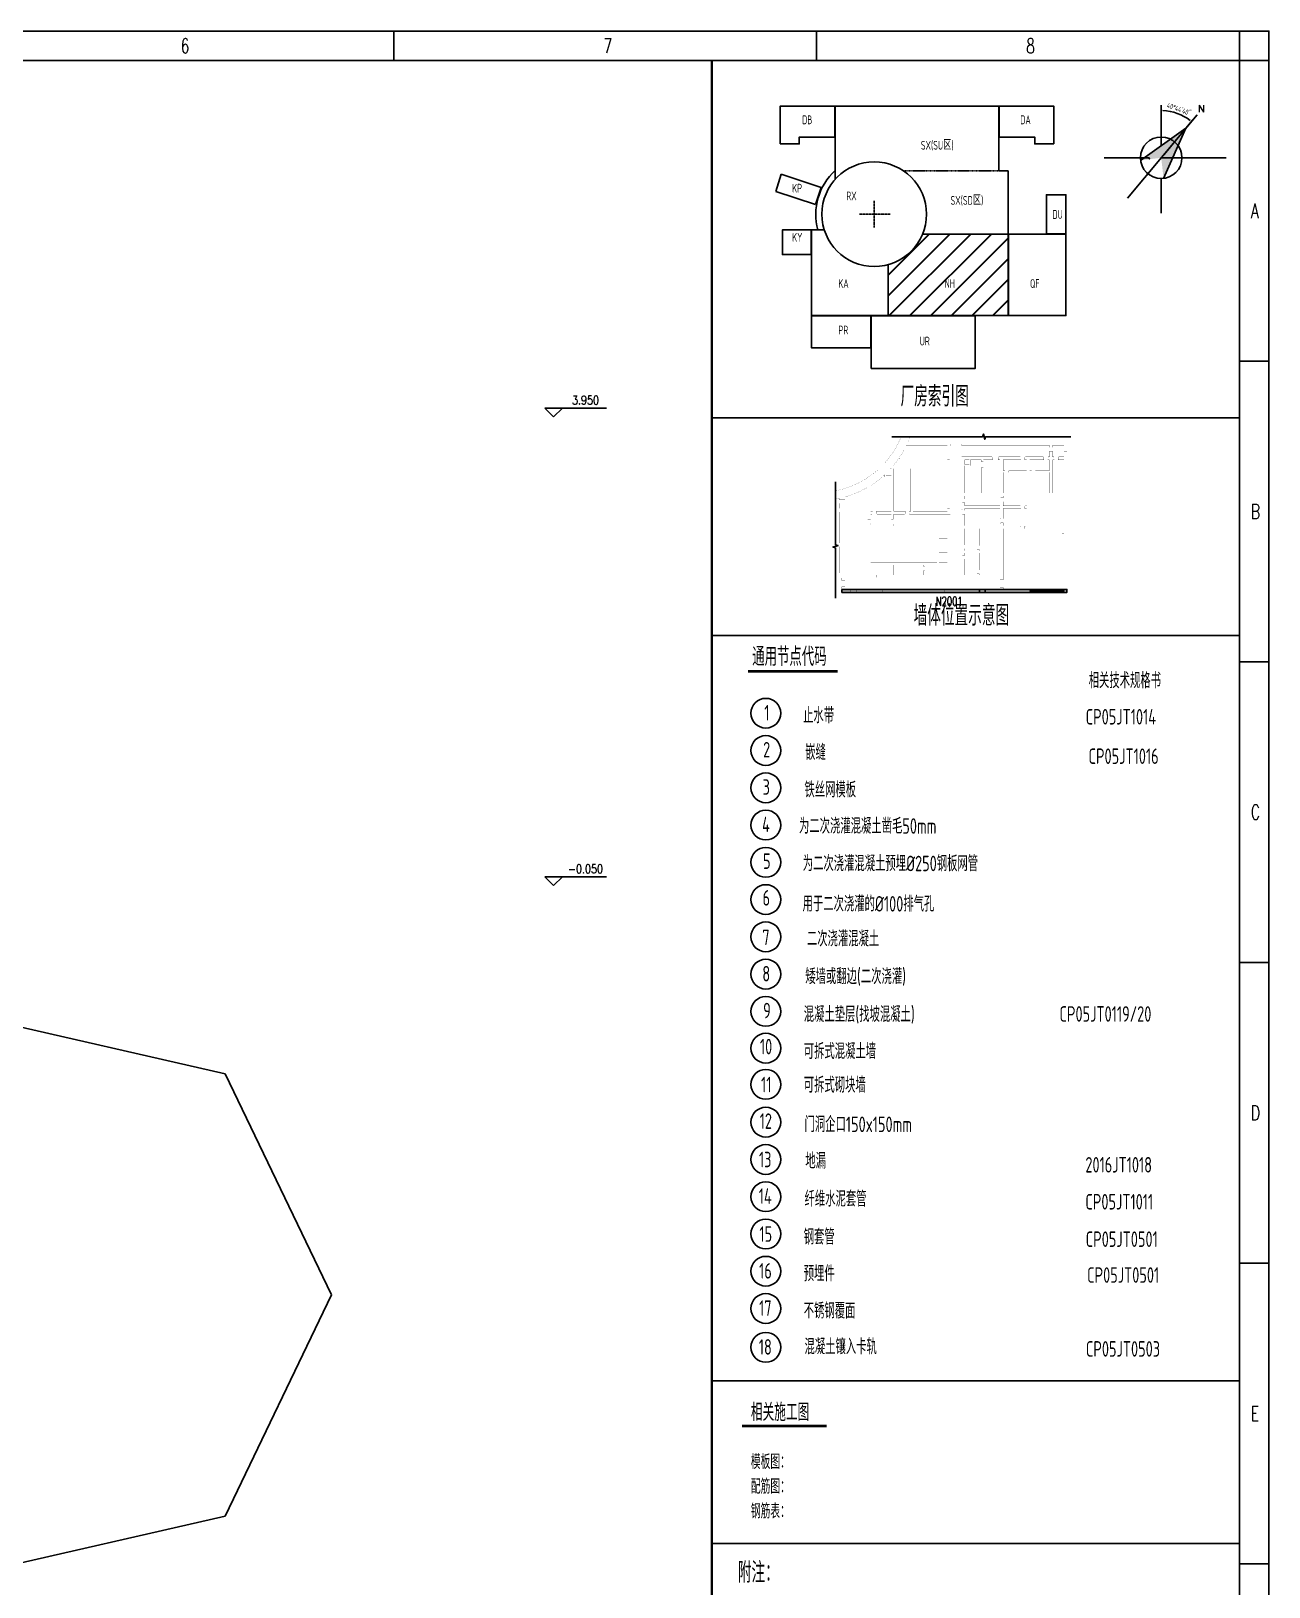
# Model space of a CAD drawing. Extents: x -383207 to 558143, y -95136 to 11777.
# Drawn here: x 316166 to 326723, y -86223 to -72949 of the extents above; entities that cross this region are included whole.
import ezdxf
from ezdxf.enums import TextEntityAlignment as Align

# ---------------------------------------------------------------- set-up
doc = ezdxf.new("R2010")
doc.units = 0
doc.linetypes.add('CENTER', pattern=[50.8, 31.75, -6.35, 6.35, -6.35])
doc.layers.get('0').update_dxf_attribs({"linetype": 'CONTINUOUS'})
for name, color, linetype in [('B版云线202106', 2, 'CONTINUOUS'), ('C77(文本)', 7, 'CONTINUOUS'), ('DIM', 3, 'CONTINUOUS'), ('NHFVVP_CenterLine', 4, 'CONTINUOUS'), ('NHJVVK_OpenLine', 7, 'CONTINUOUS'), ('TEXT', 4, 'CONTINUOUS'), ('THIN', 3, 'CONTINUOUS'), ('wall', 7, 'CONTINUOUS'), ('中心线', 2, 'CENTER'), ('缩略图', 4, 'CONTINUOUS')]:
    doc.layers.add(name, color=color, linetype=linetype)
doc.styles.add('DIM_FONT', font='SIMPLEX', dxfattribs={"width": 0.7, "bigfont": 'GBCBIG'})
doc.styles.add('HZ', font='TXT.shx', dxfattribs={"width": 0.7, "bigfont": 'hz.shx'})
doc.styles.add('RH', font='romans.shx', dxfattribs={"width": 0.7, "bigfont": 'hz.shx'})
doc.styles.add('ROMANT', font='ROMANT.shx', dxfattribs={"width": 0.618, "height": 450, "bigfont": 'ochinese.shx'})
doc.styles.add('S1', font='tssdeng.shx', dxfattribs={"width": 0.7, "bigfont": 'tssdchn.shx'})
doc.styles.add('TSSD_Dimension', font='Tssdeng.shx', dxfattribs={"width": 0.7, "bigfont": 'tssdchn.shx'})
doc.styles.add('TSSD_Label', font='tssdeng.shx', dxfattribs={"width": 0.7, "bigfont": 'hztxt.shx'})

# ---------------------------------------------------------------- blocks, each defined once
blk = doc.blocks.new('tk2')
at = {"color": 4, "flags": 128}
for points in [[(89525, -525783), (119250, -525783)], [(111786, -525783), (111786, -526033)], [(115392, -525783), (115392, -526033)], [(119000, -525783), (119000, -526033)], [(119250, -525783), (119250, -546808)]]:
    blk.add_lwpolyline(points, dxfattribs=at)
blk.add_lwpolyline([(90150, -526033), (118998, -526033), (118998, -546558), (90150, -546558)], close=True)
at = {"flags": 128}
for points in [[(119000, -526033), (119250, -526033)], [(119000, -528599), (119250, -528599)], [(119000, -531165), (119250, -531165)], [(119000, -533730), (119250, -533730)], [(119000, -536296), (119250, -536296)], [(119000, -538862), (119250, -538862)]]:
    blk.add_lwpolyline(points, dxfattribs=at)
at = {"layer": 'C77(文本)', "color": 4}
for p in [(114498, -526033), (118998, -538353)]:
    blk.add_line(p, (118998, -526033), dxfattribs=at)
at = {"color": 0, "style": 'HZ', "width": 0.7}
for s, p in [('6', (109968, -525971)), ('7', (113574, -525971)), ('8', (117180, -525971)), ('A', (119096, -527379)), ('B', (119096, -529945)), ('C', (119096, -532510)), ('D', (119096, -535076)), ('E', (119096, -537641))]:
    blk.add_text(s, height=125, dxfattribs=at).set_placement(p)
blk = doc.blocks.new('_ClosedBlank')
at = {"color": 0}
blk.add_lwpolyline([(0, 0, 0, 0.658, 0), (-2.5, 0, 0.658, 0.658, 0)], format="xyseb", dxfattribs=at)
blk = doc.blocks.new('A$C5E8E3E41')
at = {"layer": 'DIM'}
blk.add_line((160, -2794), (1787, -851), dxfattribs=at)
blk.add_arc((0, -2986), 2685, 52.20852, 87.86565, dxfattribs=at)
at = {"layer": '缩略图'}
for p, q in [((0, 0), (0, -2316)), ((-1925, -5287), (2050, -536)), ((-3235, -2986), (-671, -2986)), ((3695, -2985), (0, -2986)), ((0, -4168), (0, -6137))]:
    blk.add_line(p, q, dxfattribs=at)
blk.add_lwpolyline([(-1172, -3135), (1408, -1304), (135, -4160)], dxfattribs=at)
blk.add_circle((0, -2986), 1181, dxfattribs=at)
blk.add_point((-669, -3033), dxfattribs=at)
blk.add_point((-669, -3033), dxfattribs=at)
for points in [[(0, -2986), (-1172, -3135), (1408, -1304)], [(135, -4160), (1408, -1304), (0, -2986)]]:
    blk.add_solid(points, dxfattribs=at)
at = {"layer": 'DIM', "xscale": 100, "yscale": 100, "zscale": 100}
for p, rotation in [((0, -301), 178.9328260940947), ((1723, -927), 321.1413489768363)]:
    blk.add_blockref('_ClosedBlank', p, dxfattribs=dict(at, rotation=rotation))
at = {"layer": 'DIM', "color": 7, "insert": (1004, -222), "char_height": 300, "attachment_point": 5, "rotation": 340.03709, "style": 'TSSD_Dimension'}
blk.add_mtext('\\A1;40°44\'40"', dxfattribs=at)
at = {"layer": '缩略图', "style": 'ROMANT'}
blk.add_text('N', height=400, dxfattribs=at).set_placement((2099, -395))
blk = doc.blocks.new('A$C3CC76250')
at = {"layer": 'TEXT', "lineweight": 30}
h = blk.add_hatch(dxfattribs=at)
h.set_pattern_fill('ANSI31', color=256, scale=3000, style=0)
h.set_pattern_definition([(45, (-770190, -402651), (-6735.19, 6735.19), [])])
h.paths.add_polyline_path([(1880, 0), (1880, -2491, -0.375525), (4213, -2205), (7459, -2205), (7459, 0)])
h.paths.add_polyline_path([(4726, -1554), (6007, -1554), (6007, -1104), (4726, -1104)], flags=24)
h = blk.add_hatch(dxfattribs=at)
h.set_pattern_fill('ANSI31', color=5, scale=4000, style=0)
h.set_pattern_definition([(45, (-510316.34, 2095162.27), (-353.55339, 353.55339), [])])
h.paths.add_polyline_path([(7781, -4361), (4861, -4361, -0.231141), (3690, -5401), (3690, -7140), (7781, -7140)])
h.paths.add_polyline_path([(5553, -6236), (5965, -6236), (5965, -5872), (5553, -5872)], flags=24)
at = {"linetype": 'CENTER', "ltscale": 0.3}
blk.add_line((7459, -2205), (4213, -2205), dxfattribs=at)
at = {"layer": '中心线'}
for p, q in [((2709, -3682), (3757, -3682)), ((3210, -3227), (3210, -4134))]:
    blk.add_line(p, q, dxfattribs=at)
at = {"layer": '缩略图'}
for p, q in [((7459, 0), (1880, 0)), ((1880, -2491), (1880, 0)), ((7459, -2205), (7459, 0)), ((-152, -2905), (39, -2319)), ((1397, -2765), (39, -2319)), ((7459, -2205), (7781, -2205)), ((7781, -7140), (7781, -2205)), ((1202, -3349), (-152, -2905)), ((1202, -3349), (1397, -2765)), ((1068, -4221), (1068, -7140)), ((1068, -4221), (1509, -4221)), ((7781, -4361), (4861, -4361)), ((3690, -7140), (3690, -5401)), ((3690, -7140), (1068, -7140)), ((7781, -7140), (3690, -7140))]:
    blk.add_line(p, q, dxfattribs=at)
for points in [[(0, -1281), (651, -1281), (651, -1050), (1862, -1050), (1862, 0), (0, 0), (0, -1281)], [(9339, -1281), (8688, -1281), (8688, -1050), (7477, -1050), (7477, 0), (9339, 0), (9339, -1281)], [(1068, -7147), (1068, -8239), (3097, -8239), (3097, -7147), (1068, -7147)]]:
    blk.add_lwpolyline(points, dxfattribs=at)
for points in [[(9083, -4354), (9083, -3017), (9748, -3017), (9748, -4354)], [(1057, -4221), (77, -4221), (77, -5061), (1057, -5061)], [(7788, -4361), (9748, -4361), (9748, -7140), (7788, -7140)], [(3105, -8953), (6654, -8953), (6654, -7147), (3105, -7147)]]:
    blk.add_lwpolyline(points, close=True, dxfattribs=at)
blk.add_circle((3210, -3682), 1785, dxfattribs=at)
blk.add_arc((3210, -3682), 1995, 131.8145, 195.6747, dxfattribs=at)
at = {"layer": 'TEXT', "color": 7, "lineweight": 30, "xscale": 0.6000000000000001, "yscale": 0.6000000000000001, "zscale": 0.6000000000000001}
blk.add_blockref('A$C5E8E3E41', (13001, 36), dxfattribs=at)
at = {"color": 0, "linetype": 'ByBlock', "style": 'TSSD_Label', "width": 0.7}
for s, p in [('DB', (748, -610)), ('DA', (8191, -610)), ('KP', (411, -2945)), ('RX', (2258, -3207)), ('DU', (9291, -3840)), ('KY', (411, -4620)), ('KA', (1987, -6198)), ('NH', (5613, -6198)), ('QF', (8525, -6198)), ('PR', (1987, -7785)), ('UR', (4761, -8162))]:
    blk.add_text(s, height=300, dxfattribs=at).set_placement(p)
at = {"linetype": 'ByBlock', "style": 'TSSD_Label', "width": 0.7}
for s, p in [('SX(SU区)', (4801, -1479)), ('SX(SD区)', (5813, -3361))]:
    blk.add_text(s, height=300, dxfattribs=at).set_placement(p)
blk = doc.blocks.new('A$C4f303797')
at = {"layer": 'TEXT', "color": 7, "lineweight": 30, "xscale": 0.5, "yscale": 0.5, "zscale": 0.5}
blk.add_blockref('A$C3CC76250', (76, 4477), dxfattribs=at)
at = {"layer": 'C77(文本)', "color": 0, "style": 'S1', "width": 0.7}
blk.add_text('厂房索引图', height=350, dxfattribs=at).set_placement((2130, -751), align=Align.BOTTOM_LEFT)
blk = doc.blocks.new('A$Cc6a5050b')
at = {"layer": 'NHFVVP_CenterLine', "ltscale": 10}
blk.add_blockref('A$C4f303797', (-7851, -5335), dxfattribs=at)

msp = doc.modelspace()

# ---------------------------------------------------------------- hatches: boundary and pattern name
at = {"layer": 'B版云线202106'}
h = msp.add_hatch(color=256, dxfattribs=at)
h.dxf.hatch_style = 1
h.paths.add_polyline_path([(323081.6, -77711.9), (323081.6, -77737.9), (325001.3, -77737.9), (325001.3, -77711.9)])
at = {"layer": 'wall'}
h = msp.add_hatch(dxfattribs=at)
h.set_pattern_fill('JIS_STN_1E', color=6, scale=6.48, style=0)
h.set_pattern_definition([(45, (347176.181, -85090.789), (-4.582052, 4.582052), []), (45, (347180.7496, -85090.789), (-4.582052, 4.582052), [6.48, -3.24])])
h.paths.add_polyline_path([(324975.4, -77711.9), (324683.8, -77711.9), (324683.8, -77737.9), (324975.4, -77737.9)])

# ---------------------------------------------------------------- linework, layer by layer
for points in [[(296998.5, -72948.5), (326723.5, -72948.5), (326723.5, -93973.5), (296998.5, -93973.5)], [(318729.8, -83732.6), (317821.1, -81845.5), (315779.1, -81379.4), (314141.5, -82685.3), (314141.5, -84779.8), (315779.1, -86085.7), (317821.1, -85619.7)]]:
    msp.add_lwpolyline(points, close=True)
at = {"layer": 'C77(文本)', "color": 4}
for p, q in [((326477.5, -84463.9), (321973.5, -84463.9)), ((326477.5, -85853.6), (321973.5, -85853.6))]:
    msp.add_line(p, q, dxfattribs=at)
at = {"layer": 'C77(文本)'}
for points, const_width in [([(322280.5, -78411.3), (323046.8, -78411.3)], 23.9), ([(322230.1, -84851.5), (322953, -84851.5)], 22.5)]:
    msp.add_lwpolyline(points, dxfattribs=dict(at, const_width=const_width))
at = {"layer": 'C77(文本)', "color": 4}
for centre in [(322432.9, -78768.9), (322432.9, -79086.9), (322432.9, -79404.9), (322432.9, -79722.9), (322432.9, -80040.9), (322432.9, -80358.9), (322432.9, -80676.9), (322432.9, -80994.9), (322432.9, -81312.9), (322432.9, -81627.3), (322432.9, -81935.5), (322432.9, -82258.3), (322432.9, -82576.3), (322432.9, -82894.3), (322432.9, -83212.3), (322432.9, -83530.3), (322432.9, -83848.1), (322432.9, -84179.2)]:
    msp.add_circle(centre, 127.2, dxfattribs=at)
at = {"layer": 'NHJVVK_OpenLine', "ltscale": 0.01}
msp.add_lwpolyline([(323081.6, -77711.9), (323081.6, -77737.9), (325001.3, -77737.9), (325001.3, -77711.9), (323081.6, -77711.9)], dxfattribs=at)
at = {"layer": 'TEXT'}
for p, q in [((320622.9, -76239.4), (320547.9, -76164.4)), ((320547.9, -76164.4), (321074.2, -76164.4)), ((320697.9, -76164.4), (320622.9, -76239.4)), ((320622.9, -80239.4), (320547.9, -80164.4)), ((320547.9, -80164.4), (321074.2, -80164.4)), ((320697.9, -80164.4), (320622.9, -80239.4))]:
    msp.add_line(p, q, dxfattribs=at)
at = {"layer": 'THIN', "ltscale": 0.01}
for points in [[(323506.7, -76409.2), (324281.6, -76409.2), (324288.6, -76387.2), (324300.6, -76431.2), (324307.6, -76409.2), (325034.4, -76409.2)], [(323026.5, -77786.7), (323026.5, -77357.6), (323004.5, -77350.6), (323048.5, -77338.6), (323026.5, -77331.6), (323026.5, -76795.3)]]:
    msp.add_lwpolyline(points, dxfattribs=at)
at = {"layer": 'wall'}
for p, q in [((324256.1, -77711.9), (324256.1, -77737.9)), ((324304.7, -77711.9), (324304.7, -77737.9))]:
    msp.add_line(p, q, dxfattribs=at)
at = {"layer": 'wall', "const_width": 0.972}
for points in [[(323026.5, -76870.9, 0.2558898), (323587.8, -76409.2)], [(323645.6, -76451.6, 0.0138044), (323662.3, -76409.2)], [(323571.8, -76587.7, 0.0361633), (323631, -76484)], [(323457.5, -76723.9, 0.0197909), (323502.8, -76676.8)], [(323521, -76655.7, 0.022164), (323565.2, -76597.4, 0.022164)], [(323107.5, -76923.4, 0.064129), (323301.9, -76841.2)], [(323327.9, -76825.4, 0.0458926), (323447.7, -76733.1)], [(323026.5, -76941.7, 0.0099873), (323058.9, -76935.4)]]:
    msp.add_lwpolyline(points, format="xyb", dxfattribs=at)
for points in [[(323987.2, -76451.6), (323645.6, -76451.6)], [(323987.2, -76451.6), (323987.2, -76409.2)], [(324006.6, -76451.6), (324006.6, -76409.2)], [(324013.1, -76451.6), (324006.6, -76451.6)], [(324013.1, -76479.1), (324013.1, -76451.6)], [(324103.8, -76451.6), (324097.4, -76451.6)], [(324097.4, -76479.1), (324097.4, -76451.6)], [(324103.8, -76451.6), (324103.8, -76409.2)], [(324123.3, -76451.6), (324123.3, -76409.2)], [(324745.4, -76451.6), (324123.3, -76451.6)], [(324745.4, -76451.6), (324745.4, -76409.2)], [(324771.3, -76451.6), (324771.3, -76409.2)], [(324975.4, -76451.6), (324771.3, -76451.6)], [(324975.4, -76451.6), (324975.4, -76409.2)], [(325001.3, -76451.6), (325001.3, -76409.2)], [(325001.3, -76500.2), (325001.3, -76451.6)], [(323580.6, -76587.7), (323571.8, -76587.7)], [(323580.6, -76655.7), (323580.6, -76587.7)], [(323980.7, -76484), (323631, -76484)], [(323980.7, -76607.1), (323980.7, -76484)], [(324008.3, -76484), (324006.6, -76484)], [(324006.6, -76602.2), (324006.6, -76484)], [(324852.3, -76484), (324102.2, -76484)], [(324361.4, -76581.2), (324103.8, -76581.2)], [(324103.8, -76581.2), (324103.8, -76936)], [(324366.3, -76607.1), (324366.3, -76586)], [(324414.9, -76607.1), (324414.9, -76586)], [(324604.4, -76581.2), (324419.7, -76581.2)], [(324609.3, -76607.1), (324609.3, -76586)], [(324641.7, -76607.1), (324641.7, -76586)], [(324798.8, -76581.2), (324646.5, -76581.2)], [(324803.7, -76607.1), (324803.7, -76586)], [(324836.1, -76607.1), (324836.1, -76586)], [(324852.3, -76581.2), (324840.9, -76581.2)], [(324852.3, -76500.2), (324852.3, -76484)], [(324852.3, -76500.2), (324878.2, -76500.2)], [(324852.3, -76581.2), (324852.3, -76532.6)], [(324852.3, -76532.6), (324878.2, -76532.6)], [(324975.4, -76484), (324878.2, -76484)], [(324878.2, -76500.2), (324878.2, -76484)], [(324878.2, -76581.2), (324878.2, -76532.6)], [(324889.5, -76581.2), (324878.2, -76581.2)], [(324894.4, -76607.1), (324894.4, -76586)], [(324894.4, -76607.1), (324894.4, -76586)], [(324926.8, -76607.1), (324926.8, -76586)], [(324926.8, -76607.1), (324926.8, -76586)], [(324975.4, -76581.2), (324931.7, -76581.2)], [(324975.4, -76500.6), (324975.4, -76484)], [(324975.4, -76500.2), (325001.3, -76500.2)], [(324975.4, -76581.2), (324975.4, -76532.6)], [(324975.4, -76532.6), (325001.3, -76532.6)], [(325001.3, -77737.9), (325001.3, -76532.6)], [(323457.5, -76743.2), (323457.5, -76723.9)], [(323502.8, -76743.2), (323502.8, -76676.8)], [(323521, -76655.7), (323570.9, -76655.7)], [(323522.3, -76681.6), (323669.7, -76681.6)], [(323522.3, -76681.6), (323522.3, -77044.5)], [(323570.8, -76597.4), (323565.2, -76597.4)], [(323570.9, -76655.7), (323570.9, -76597.4)], [(323580.6, -76655.7), (323980.7, -76655.7)], [(323669.7, -77044.5), (323669.7, -76681.6)], [(323689.1, -76681.6), (323980.7, -76681.6)], [(323689.1, -76681.6), (323689.1, -76853.3)], [(323980.7, -76607.1), (324001.8, -76607.1)], [(323980.7, -76655.7), (323980.7, -76639.5)], [(323980.7, -76639.5), (324001.8, -76639.5)], [(323980.7, -76795), (323980.7, -76681.6)], [(324006.6, -76790.2), (324006.6, -76644.4)], [(324168.6, -76607.1), (324129.8, -76607.1)], [(324129.8, -76607.1), (324129.8, -76646)], [(324168.6, -76607.1), (324168.6, -76646), (324129.8, -76646)], [(324178.4, -76607.1), (324178.4, -76655.7), (324129.8, -76655.7)], [(324129.8, -76655.7), (324129.8, -76889)], [(324272.3, -76607.1), (324178.4, -76607.1)], [(324272.3, -76607.1), (324272.3, -76623.3)], [(324272.3, -76623.3), (324288.5, -76623.3)], [(324272.3, -76671.9), (324288.5, -76671.9)], [(324272.3, -76671.9), (324272.3, -76889)], [(324366.3, -76607.1), (324288.5, -76607.1)], [(324288.5, -76607.1), (324288.5, -76623.3)], [(324288.5, -76671.9), (324288.5, -76889)], [(324431.1, -76607.1), (324414.9, -76607.1)], [(324431.1, -76607.1), (324431.1, -76889)], [(324457, -76697.8), (324457, -76607.1)], [(324609.3, -76607.1), (324457, -76607.1)], [(324457, -76697.8), (324473.2, -76697.8)], [(324457, -76889), (324457, -76714)], [(324457, -76714), (324473.2, -76714)], [(324473.2, -76714), (324473.2, -76697.8)], [(324505.6, -76697.8), (324657.9, -76697.8)], [(324505.6, -76714), (324505.6, -76697.8)], [(324505.6, -76714), (324657.9, -76714)], [(324657.9, -76607.1), (324641.7, -76607.1)], [(324657.9, -76697.8), (324657.9, -76607.1)], [(324657.9, -76889), (324657.9, -76714)], [(324683.8, -76697.8), (324683.8, -76607.1)], [(324803.7, -76607.1), (324683.8, -76607.1)], [(324683.8, -76697.8), (324700, -76697.8)], [(324683.8, -76889), (324683.8, -76714)], [(324683.8, -76714), (324700, -76714)], [(324700, -76714), (324700, -76697.8)], [(324732.4, -76697.8), (324852.3, -76697.8)], [(324732.4, -76714), (324732.4, -76697.8)], [(324732.4, -76714), (324852.3, -76714)], [(324852.3, -76607.1), (324836.1, -76607.1)], [(324852.3, -76697.8), (324852.3, -76607.1)], [(324852.3, -76889), (324852.3, -76714)], [(324894.4, -76607.1), (324878.2, -76607.1)], [(324878.2, -76889), (324878.2, -76607.1)], [(324975.4, -76607.1), (324926.8, -76607.1)], [(324975.4, -76889), (324975.4, -76607.1)], [(323301.9, -77119), (323301.9, -76841.2)], [(323327.9, -76825.4), (323327.9, -77044.5)], [(323447.7, -76752.9), (323447.7, -76733.1)], [(323502.8, -76752.9), (323447.7, -76752.9)], [(323502.8, -76743.2), (323457.5, -76743.2)], [(323502.8, -77044.5), (323502.8, -76752.9)], [(323689.1, -76853.3), (323980.7, -76853.3)], [(323980.7, -76795), (324001.8, -76795)], [(323980.7, -76853.3), (323980.7, -76827.4)], [(323980.7, -76827.4), (324001.8, -76827.4)], [(324006.6, -76981.3), (324006.6, -76832.3)], [(323058.9, -76945.4), (323058.9, -76935.4)], [(323058.9, -76945.4), (323107.5, -76945.4)], [(323058.9, -77019.9), (323058.9, -76977.8)], [(323058.9, -76977.8), (323107.5, -76977.8)], [(323107.5, -76945.4), (323107.5, -76923.4)], [(323107.5, -77167.6), (323107.5, -76977.8)], [(323689.1, -76872.8), (323689.1, -77044.5)], [(323689.1, -76872.8), (323980.7, -76872.8)], [(323980.7, -76986.2), (323980.7, -76872.8)], [(323980.7, -76986.2), (324001.8, -76986.2)], [(324103.8, -76978.1), (324103.8, -77033.2)], [(324129.8, -76940.8), (324108.7, -76940.8)], [(324129.8, -76973.2), (324108.7, -76973.2)], [(324272.3, -76889), (324129.8, -76889)], [(324431.1, -76914.9), (324129.8, -76914.9)], [(324129.8, -76914.9), (324129.8, -76940.8)], [(324129.8, -76973.2), (324129.8, -76999.1)], [(324431.1, -76889), (324288.5, -76889)], [(324431.1, -76914.9), (324431.1, -76926.2)], [(324431.1, -76968.4), (324431.1, -76999.1)], [(324457, -76931.1), (324435.9, -76931.1)], [(324457, -76963.5), (324435.9, -76963.5)], [(324657.9, -76889), (324457, -76889)], [(324457, -76931.1), (324457, -76914.9)], [(324657.9, -76914.9), (324457, -76914.9)], [(324457, -76999.1), (324457, -76963.5)], [(324657.9, -76999.1), (324657.9, -76914.9)], [(324852.3, -76889), (324683.8, -76889)], [(324683.8, -77711.9), (324683.8, -76914.9)], [(324975.4, -76914.9), (324683.8, -76914.9)], [(324975.4, -76889), (324878.2, -76889)], [(324975.4, -77167.6), (324975.4, -76914.9)], [(323058.9, -77019.9), (323026.5, -77019.9)], [(323058.9, -77052.3), (323026.5, -77052.3)], [(323058.9, -77315.4), (323058.9, -77052.3)], [(323301.9, -77119), (323323, -77119)], [(323327.9, -77044.5), (323344.1, -77044.5)], [(323327.9, -77070.4), (323339.2, -77070.4)], [(323327.9, -77070.4), (323327.9, -77114.2)], [(323344.1, -77044.5), (323344.1, -77065.6)], [(323376.5, -77044.5), (323502.8, -77044.5)], [(323376.5, -77044.5), (323376.5, -77065.6)], [(323381.3, -77070.4), (323502.8, -77070.4)], [(323502.8, -77119), (323502.8, -77070.4)], [(323517.4, -77119), (323502.8, -77119)], [(323522.3, -77044.5), (323621.1, -77044.5)], [(323522.3, -77070.4), (323616.2, -77070.4)], [(323522.3, -77070.4), (323522.3, -77114.2)], [(323621.1, -77044.5), (323621.1, -77065.6)], [(323653.5, -77044.5), (323669.7, -77044.5)], [(323653.5, -77044.5), (323653.5, -77065.6)], [(323658.3, -77070.4), (324006.6, -77070.4)], [(323689.1, -77044.5), (323980.7, -77044.5)], [(323980.7, -77044.5), (323980.7, -77018.6)], [(323980.7, -77018.6), (324001.8, -77018.6)], [(324006.6, -77070.4), (324006.6, -77023.4)], [(324103.8, -77075.3), (324103.8, -77328)], [(324129.8, -77038), (324108.7, -77038)], [(324129.8, -77070.4), (324108.7, -77070.4)], [(324129.8, -76999.1), (324431.1, -76999.1)], [(324129.8, -77021.8), (324129.8, -77038)], [(324129.8, -77021.8), (324431.1, -77021.8)], [(324129.8, -77070.4), (324129.8, -77167.6)], [(324431.1, -77021.8), (324431.1, -77104.4)], [(324457, -77109.3), (324435.9, -77109.3)], [(324457, -76999.1), (324604.4, -76999.1)], [(324457, -77109.3), (324457, -77021.8)], [(324457, -77021.8), (324609.3, -77021.8)], [(324609.3, -77021.8), (324609.3, -77004)], [(324641.7, -77021.8), (324641.7, -77004)], [(324641.7, -77021.8), (324657.9, -77021.8)], [(324646.5, -76999.1), (324657.9, -76999.1)], [(324657.9, -77167.6), (324657.9, -77021.8)], [(323107.5, -77167.6), (323301.9, -77167.6)], [(323107.5, -77193.5), (323301.9, -77193.5)], [(323107.5, -77588.7), (323107.5, -77193.5)], [(323301.9, -77167.6), (323301.9, -77151.4)], [(323301.9, -77151.4), (323323, -77151.4)], [(323301.9, -77588.8), (323301.9, -77193.5)], [(323327.9, -77156.3), (323327.9, -77167.6)], [(323327.9, -77167.6), (323502.8, -77167.6)], [(323327.9, -77193.5), (323893.2, -77193.5)], [(323327.9, -77193.5), (323327.9, -77485.1)], [(323502.8, -77167.6), (323502.8, -77151.4)], [(323517.4, -77151.4), (323502.8, -77151.4)], [(323522.3, -77156.3), (323522.3, -77167.6)], [(323522.3, -77167.6), (324006.6, -77167.6)], [(323893.2, -77193.5), (323893.2, -77485.1)], [(323909.4, -77193.5), (323980.7, -77193.5)], [(323909.4, -77271.3), (323909.4, -77193.5)], [(323980.7, -77271.3), (323980.7, -77193.5)], [(324006.6, -77308.6), (324006.6, -77167.6)], [(324129.8, -77167.6), (324431.1, -77167.6)], [(324129.8, -77193.5), (324233.4, -77193.5)], [(324129.8, -77193.5), (324129.8, -77332.9)], [(324233.4, -77193.5), (324233.4, -77339.3)], [(324252.9, -77339.3), (324252.9, -77193.5)], [(324252.9, -77193.5), (324431.1, -77193.5)], [(324431.1, -77146.6), (324431.1, -77167.6)], [(324431.1, -77193.5), (324431.1, -77381.5)], [(324457, -77141.7), (324435.9, -77141.7)], [(324457, -77141.7), (324457, -77167.6)], [(324457, -77167.6), (324604.4, -77167.6)], [(324457, -77630.9), (324457, -77193.5)], [(324457, -77193.5), (324609.3, -77193.5)], [(324609.3, -77193.5), (324609.3, -77172.5)], [(324641.7, -77193.5), (324641.7, -77172.5)], [(324641.7, -77193.5), (324657.9, -77193.5)], [(324646.5, -77167.6), (324657.9, -77167.6)], [(324657.9, -77711.9), (324657.9, -77193.5)], [(324975.4, -77232.4), (324959.2, -77232.4), (324959.2, -77167.6), (324975.4, -77167.6)], [(324975.4, -77381.5), (324975.4, -77232.4)], [(323058.9, -77315.4), (323026.5, -77315.4)], [(323058.9, -77347.8), (323026.5, -77347.8)], [(323058.9, -77572.6), (323058.9, -77347.8)], [(323909.4, -77271.3), (323980.7, -77271.3)], [(323909.4, -77397.7), (323909.4, -77281)], [(323909.4, -77281), (323980.7, -77281)], [(323980.7, -77313.4), (323980.7, -77281)], [(323980.7, -77397.7), (323980.7, -77362)], [(324006.6, -77614.7), (324006.6, -77366.9)], [(324103.8, -77370.1), (324103.8, -77415.5)], [(324129.8, -77332.9), (324108.7, -77332.9)], [(324129.8, -77365.3), (324108.7, -77365.3)], [(324129.8, -77365.3), (324129.8, -77381.5)], [(324129.8, -77381.5), (324233.4, -77381.5)], [(324233.4, -77339.3), (324252.9, -77339.3)], [(324233.4, -77371.7), (324233.4, -77381.5)], [(324233.4, -77371.7), (324252.9, -77371.7)], [(324252.9, -77381.5), (324252.9, -77371.7)], [(324252.9, -77381.5), (324431.1, -77381.5)], [(324975.4, -77446.3), (324959.2, -77446.3), (324959.2, -77381.5), (324975.4, -77381.5)], [(323327.9, -77485.1), (323893.2, -77485.1)], [(323327.9, -77504.6), (323327.9, -77588.8)], [(323327.9, -77504.6), (323502.8, -77504.6)], [(323502.8, -77588.8), (323502.8, -77504.6)], [(323522.3, -77504.6), (323775, -77504.6)], [(323522.3, -77504.6), (323522.3, -77588.8)], [(323775, -77504.6), (323775, -77517.5)], [(323775, -77517.5), (323786.3, -77517.5)], [(323791.2, -77504.6), (323893.2, -77504.6)], [(323791.2, -77512.7), (323791.2, -77504.6)], [(323893.2, -77517.5), (323893.2, -77504.6)], [(323893.2, -77517.5), (323909.4, -77517.5)], [(323909.4, -77397.7), (323980.7, -77397.7)], [(323909.4, -77485.1), (323909.4, -77407.4)], [(323909.4, -77407.4), (323980.7, -77407.4)], [(323909.4, -77485.1), (323980.7, -77485.1)], [(323909.4, -77517.5), (323909.4, -77504.6)], [(323909.4, -77504.6), (323980.7, -77504.6)], [(323980.7, -77485.1), (323980.7, -77407.4)], [(323980.7, -77504.6), (323980.7, -77588.8)], [(324103.8, -77457.6), (324103.8, -77614.7)], [(324129.8, -77420.3), (324108.7, -77420.3)], [(324129.8, -77452.7), (324108.7, -77452.7)], [(324129.8, -77400.9), (324233.4, -77400.9)], [(324129.8, -77400.9), (324129.8, -77420.3)], [(324129.8, -77452.7), (324129.8, -77588.8)], [(324233.4, -77400.9), (324233.4, -77546.7)], [(324252.9, -77546.7), (324252.9, -77400.9)], [(324252.9, -77400.9), (324431.1, -77400.9)], [(324431.1, -77400.9), (324431.1, -77588.8)], [(324975.4, -77711.9), (324975.4, -77446.3)], [(323058.9, -77572.6), (323026.5, -77572.6)], [(323081.6, -77614.7), (323026.5, -77614.7)], [(323081.6, -77614.7), (323081.6, -77639)], [(323107.5, -77639), (323081.6, -77639)], [(323107.5, -77588.8), (323301.9, -77588.8)], [(323107.5, -77614.7), (323339.2, -77614.7)], [(323107.5, -77614.7), (323107.5, -77614.7)], [(323107.5, -77639), (323107.5, -77614.7)], [(323327.9, -77588.8), (323344.1, -77588.8)], [(323344.1, -77588.8), (323344.1, -77609.9)], [(323376.5, -77588.8), (323502.8, -77588.8)], [(323376.5, -77588.8), (323376.5, -77609.9)], [(323381.3, -77614.7), (323799.3, -77614.7)], [(323522.3, -77588.8), (323775, -77588.8)], [(323775, -77549.9), (323775, -77588.8)], [(323775, -77549.9), (323786.3, -77549.9)], [(323791.2, -77588.8), (323791.2, -77554.8)], [(323791.2, -77588.8), (323804.1, -77588.8)], [(323804.1, -77588.8), (323804.1, -77609.9)], [(323836.5, -77588.8), (323893.2, -77588.8)], [(323836.5, -77588.8), (323836.5, -77609.9)], [(323841.4, -77614.7), (324006.6, -77614.7)], [(323893.2, -77588.8), (323893.2, -77549.9)], [(323893.2, -77549.9), (323909.4, -77549.9)], [(323909.4, -77588.8), (323909.4, -77549.9)], [(323909.4, -77588.8), (323980.7, -77588.8)], [(324103.8, -77614.7), (324431.1, -77614.7)], [(324129.8, -77588.8), (324233.4, -77588.8)], [(324233.4, -77546.7), (324252.9, -77546.7)], [(324233.4, -77579.1), (324233.4, -77588.8)], [(324233.4, -77579.1), (324252.9, -77579.1)], [(324252.9, -77588.8), (324252.9, -77579.1)], [(324252.9, -77588.8), (324431.1, -77588.8)], [(324431.1, -77614.7), (324431.1, -77630.9)], [(324431.1, -77630.9), (324457, -77630.9)], [(323081.6, -77711.9), (323026.5, -77711.9)], [(323157.8, -77737.9), (323026.5, -77737.9)], [(323107.5, -77687.6), (323081.6, -77687.6)], [(323081.6, -77687.6), (323081.6, -77711.9)], [(323107.5, -77711.9), (323107.5, -77687.6)], [(323152.9, -77711.9), (323107.5, -77711.9)], [(323157.8, -77716.8), (323157.8, -77737.9)], [(323206.4, -77716.8), (323206.4, -77737.9)], [(323327.9, -77737.9), (323206.4, -77737.9)], [(323327.9, -77711.9), (323211.2, -77711.9)], [(323327.9, -77711.9), (323327.9, -77737.9)], [(323857.6, -77711.9), (323425.1, -77711.9)], [(323425.1, -77711.9), (323425.1, -77737.9)], [(323862.5, -77737.9), (323425.1, -77737.9)], [(323862.5, -77716.8), (323862.5, -77737.9)], [(323959.7, -77716.8), (323959.7, -77737.9)], [(324256.1, -77737.9), (323959.7, -77737.9)], [(324256.1, -77711.9), (323964.5, -77711.9)], [(324256.1, -77711.9), (324256.1, -77737.9)], [(324431.1, -77711.9), (324304.7, -77711.9)], [(324304.7, -77737.9), (324304.7, -77711.9)], [(324484.5, -77737.9), (324304.7, -77737.9)], [(324431.1, -77695.7), (324431.1, -77711.9)], [(324431.1, -77695.7), (324457, -77695.7)], [(324457, -77711.9), (324457, -77695.7)], [(324489.4, -77711.9), (324457, -77711.9)], [(324489.4, -77733), (324489.4, -77711.9)], [(324657.9, -77711.9), (324625.5, -77711.9)], [(324625.5, -77733), (324625.5, -77711.9)], [(325001.3, -77737.9), (324630.3, -77737.9)], [(324975.4, -77711.9), (324683.8, -77711.9)]]:
    msp.add_lwpolyline(points, dxfattribs=at)
at = {"layer": 'wall', "ltscale": 10, "const_width": 0.972}
for points in [[(324013.1, -76479.1), (324008.3, -76479.1), (324008.3, -76484)], [(324097.4, -76479.1), (324102.2, -76479.1), (324102.2, -76484)], [(324366.3, -76586), (324361.4, -76586), (324361.4, -76581.2)], [(324414.9, -76586), (324419.7, -76586), (324419.7, -76581.2)], [(324609.3, -76586), (324604.4, -76586), (324604.4, -76581.2)], [(324641.7, -76586), (324646.5, -76586), (324646.5, -76581.2)], [(324803.7, -76586), (324798.8, -76586), (324798.8, -76581.2)], [(324836.1, -76586), (324840.9, -76586), (324840.9, -76581.2)], [(324894.4, -76586), (324889.5, -76586), (324889.5, -76581.2)], [(324926.8, -76586), (324931.7, -76586), (324931.7, -76581.2)], [(324001.8, -76607.1), (324001.8, -76602.2), (324006.6, -76602.2)], [(324001.8, -76639.5), (324001.8, -76644.4), (324006.6, -76644.4)], [(324001.8, -76795), (324001.8, -76790.2), (324006.6, -76790.2)], [(324001.8, -76827.4), (324001.8, -76832.3), (324006.6, -76832.3)], [(324001.8, -76986.2), (324001.8, -76981.3), (324006.6, -76981.3)], [(324108.7, -76940.8), (324108.7, -76936), (324103.8, -76936)], [(324108.7, -76973.2), (324108.7, -76978.1), (324103.8, -76978.1)], [(324435.9, -76931.1), (324435.9, -76926.2), (324431.1, -76926.2)], [(324435.9, -76963.5), (324435.9, -76968.4), (324431.1, -76968.4)], [(323323, -77119), (323323, -77114.2), (323327.9, -77114.2)], [(323344.1, -77065.6), (323339.2, -77065.6), (323339.2, -77070.4)], [(323376.5, -77065.6), (323381.3, -77065.6), (323381.3, -77070.4)], [(323517.4, -77119), (323517.4, -77114.2), (323522.3, -77114.2)], [(323621.1, -77065.6), (323616.2, -77065.6), (323616.2, -77070.4)], [(323653.5, -77065.6), (323658.3, -77065.6), (323658.3, -77070.4)], [(324001.8, -77018.6), (324001.8, -77023.4), (324006.6, -77023.4)], [(324108.7, -77038), (324108.7, -77033.2), (324103.8, -77033.2)], [(324108.7, -77070.4), (324108.7, -77075.3), (324103.8, -77075.3)], [(324435.9, -77109.3), (324435.9, -77104.4), (324431.1, -77104.4)], [(324609.3, -77004), (324604.4, -77004), (324604.4, -76999.1)], [(324641.7, -77004), (324646.5, -77004), (324646.5, -76999.1)], [(323323, -77151.4), (323323, -77156.3), (323327.9, -77156.3)], [(323517.4, -77151.4), (323517.4, -77156.3), (323522.3, -77156.3)], [(324435.9, -77141.7), (324435.9, -77146.6), (324431.1, -77146.6)], [(324609.3, -77172.5), (324604.4, -77172.5), (324604.4, -77167.6)], [(324641.7, -77172.5), (324646.5, -77172.5), (324646.5, -77167.6)], [(324001.8, -77313.4), (323980.7, -77313.4)], [(323980.7, -77362), (324001.8, -77362)], [(324001.8, -77313.4), (324001.8, -77308.6), (324006.6, -77308.6)], [(324001.8, -77362), (324001.8, -77366.9), (324006.6, -77366.9)], [(324108.7, -77332.9), (324108.7, -77328), (324103.8, -77328)], [(324108.7, -77365.3), (324108.7, -77370.1), (324103.8, -77370.1)], [(323786.3, -77517.5), (323786.3, -77512.7), (323791.2, -77512.7)], [(324108.7, -77420.3), (324108.7, -77415.5), (324103.8, -77415.5)], [(324108.7, -77452.7), (324108.7, -77457.6), (324103.8, -77457.6)], [(323344.1, -77609.9), (323339.2, -77609.9), (323339.2, -77614.7)], [(323376.5, -77609.9), (323381.3, -77609.9), (323381.3, -77614.7)], [(323786.3, -77549.9), (323786.3, -77554.8), (323791.2, -77554.8)], [(323804.1, -77609.9), (323799.3, -77609.9), (323799.3, -77614.7)], [(323836.5, -77609.9), (323841.4, -77609.9), (323841.4, -77614.7)], [(323157.8, -77716.8), (323152.9, -77716.8), (323152.9, -77711.9)], [(323206.4, -77716.8), (323211.2, -77716.8), (323211.2, -77711.9)], [(323862.5, -77716.8), (323857.6, -77716.8), (323857.6, -77711.9)], [(323959.7, -77716.8), (323964.5, -77716.8), (323964.5, -77711.9)], [(324489.4, -77733), (324484.5, -77733), (324484.5, -77737.9)], [(324625.5, -77733), (324630.3, -77733), (324630.3, -77737.9)]]:
    msp.add_lwpolyline(points, dxfattribs=at)
at = {"layer": 'wall'}
msp.add_arc((323570.8, -76597.4), 0.0162, 0, 90, dxfattribs=at)
at = {"layer": '缩略图'}
for p, q in [((321973.5, -76249.7), (326473.5, -76249.7)), ((321973.5, -78106.4), (326473.5, -78106.4))]:
    msp.add_line(p, q, dxfattribs=at)
at = {"layer": '缩略图', "const_width": 20}
msp.add_lwpolyline([(326473.5, -87585.7), (321973.5, -87585.7), (321973.5, -73198.5)], dxfattribs=at)

# ---------------------------------------------------------------- block references
at = {"layer": 'B版云线202106'}
msp.add_blockref('tk2', (207473.6, 452834.9), dxfattribs=at)
at = {"layer": 'B版云线202106', "xscale": 0.5, "yscale": 0.5, "zscale": 0.5}
msp.add_blockref('A$Cc6a5050b', (326442.4, -73161.3), dxfattribs=at)

# ---------------------------------------------------------------- texts
at = {"layer": 'C77(文本)', "color": 0, "style": 'S1', "width": 0.7}
msp.add_text('墙体位置示意图', height=175, dxfattribs=at).set_placement((323693.6, -78074.3), align=Align.BOTTOM_LEFT)
at = {"layer": 'C77(文本)', "style": 'S1', "width": 0.7}
for s, height, p in [('通用节点代码', 159, (322317, -78365)), ('相关施工图', 150, (322305.3, -84807.8)), ('附注：', 175, (322194.3, -86187.9))]:
    msp.add_text(s, height=height, dxfattribs=at).set_placement(p)
at = {"layer": 'C77(文本)', "color": 4, "style": 'S1', "width": 0.7}
for s, height, p in [('相关技术规格书', 132.5, (325186.8, -78555.2)), ('1', 132.5, (322420, -78831.1)), ('止水带', 132.5, (322750.8, -78853.9)), ('CP05JT1014', 132.5, (325160.8, -78865.3)), ('2', 132.5, (322409.5, -79146.2)), ('嵌缝', 132.5, (322768.8, -79168)), ('CP05JT1016', 132.5, (325185.3, -79201.8)), ('3', 132.5, (322405.6, -79464.4)), ('铁丝网模板', 132.5, (322761.9, -79487.4)), ('4', 132.5, (322401.1, -79782.9)), (' 为二次浇灌混凝土凿毛50mm', 132.5, (322659.5, -79797.2)), ('5', 132.5, (322409.2, -80097.5)), ('为二次浇灌混凝土预埋%%C250钢板网管', 132.5, (322747.8, -80116.9)), ('6', 132.5, (322404.9, -80410.4)), ('用于二次浇灌的%%c100排气孔', 132.5, (322746.6, -80461.4)), ('7', 132.5, (322403.2, -80747.9)), ('二次浇灌混凝土', 132.5, (322783.4, -80758.9)), ('8', 132.5, (322403.1, -81057.2)), ('矮墙或翻边(二次浇灌)', 132.5, (322769.8, -81080.6)), ('9', 132.5, (322409.9, -81372.1)), ('混凝土垫层(找坡混凝土)', 132.5, (322756.2, -81403.6)), ('CP05JT0119/20', 132.5, (324937.6, -81401)), ('10', 132.5, (322382.5, -81679.3)), ('可拆式混凝土墙', 132.5, (322756.2, -81719.1)), ('11', 132.5, (322392.3, -82003.3)), ('可拆式砌块墙', 132.5, (322756.2, -82006.3)), ('12', 132.5, (322380.7, -82315.2)), ('门洞企口150x150mm', 132.5, (322763, -82342.7)), ('13', 132.5, (322374.4, -82643)), ('地漏', 132.5, (322769.8, -82654.3)), ('2016JT1018', 132.5, (325158.3, -82688)), ('14', 132.5, (322372.8, -82955.5)), ('纤维水泥套管', 132.5, (322763, -82978.7)), ('CP05JT1011', 132.5, (325158.3, -83003.6)), ('15', 132.5, (322378.3, -83279.2)), ('钢套管', 132.5, (322756.2, -83303)), ('CP05JT0501', 132.5, (325161.2, -83322.8)), ('16', 132.5, (322375.6, -83593.1)), ('预埋件', 132.5, (322756.2, -83615.7)), ('CP05JT0501', 132.5, (325173.3, -83628.7)), ('17', 132.5, (322375.6, -83910.9)), ('不锈钢覆面', 132.5, (322756.2, -83933.4)), ('18', 132.5, (322372.9, -84242.3)), ('混凝土镶入卡轨', 132.5, (322763, -84239.5)), ('CP05JT0503', 132.5, (325162.9, -84259.1)), ('模板图：', 125, (322305.1, -85217.6)), ('配筋图：', 125, (322305.1, -85428.7)), ('钢筋表：', 125, (322305.1, -85639.9))]:
    msp.add_text(s, height=height, dxfattribs=at).set_placement(p)
at = {"layer": 'TEXT', "style": 'DIM_FONT', "width": 0.8}
for s, p in [('3.950', (320895.3, -76097)), ('-0.050', (320895.3, -80097))]:
    msp.add_text(s, height=75, dxfattribs=at).set_placement(p, align=Align.MIDDLE)
at = {"layer": 'TEXT', "color": 6, "style": 'RH', "width": 0.7}
msp.add_text('N2001', height=75, dxfattribs=at).set_placement((323882.5, -77851.2))

doc.saveas('drawing.dxf')
